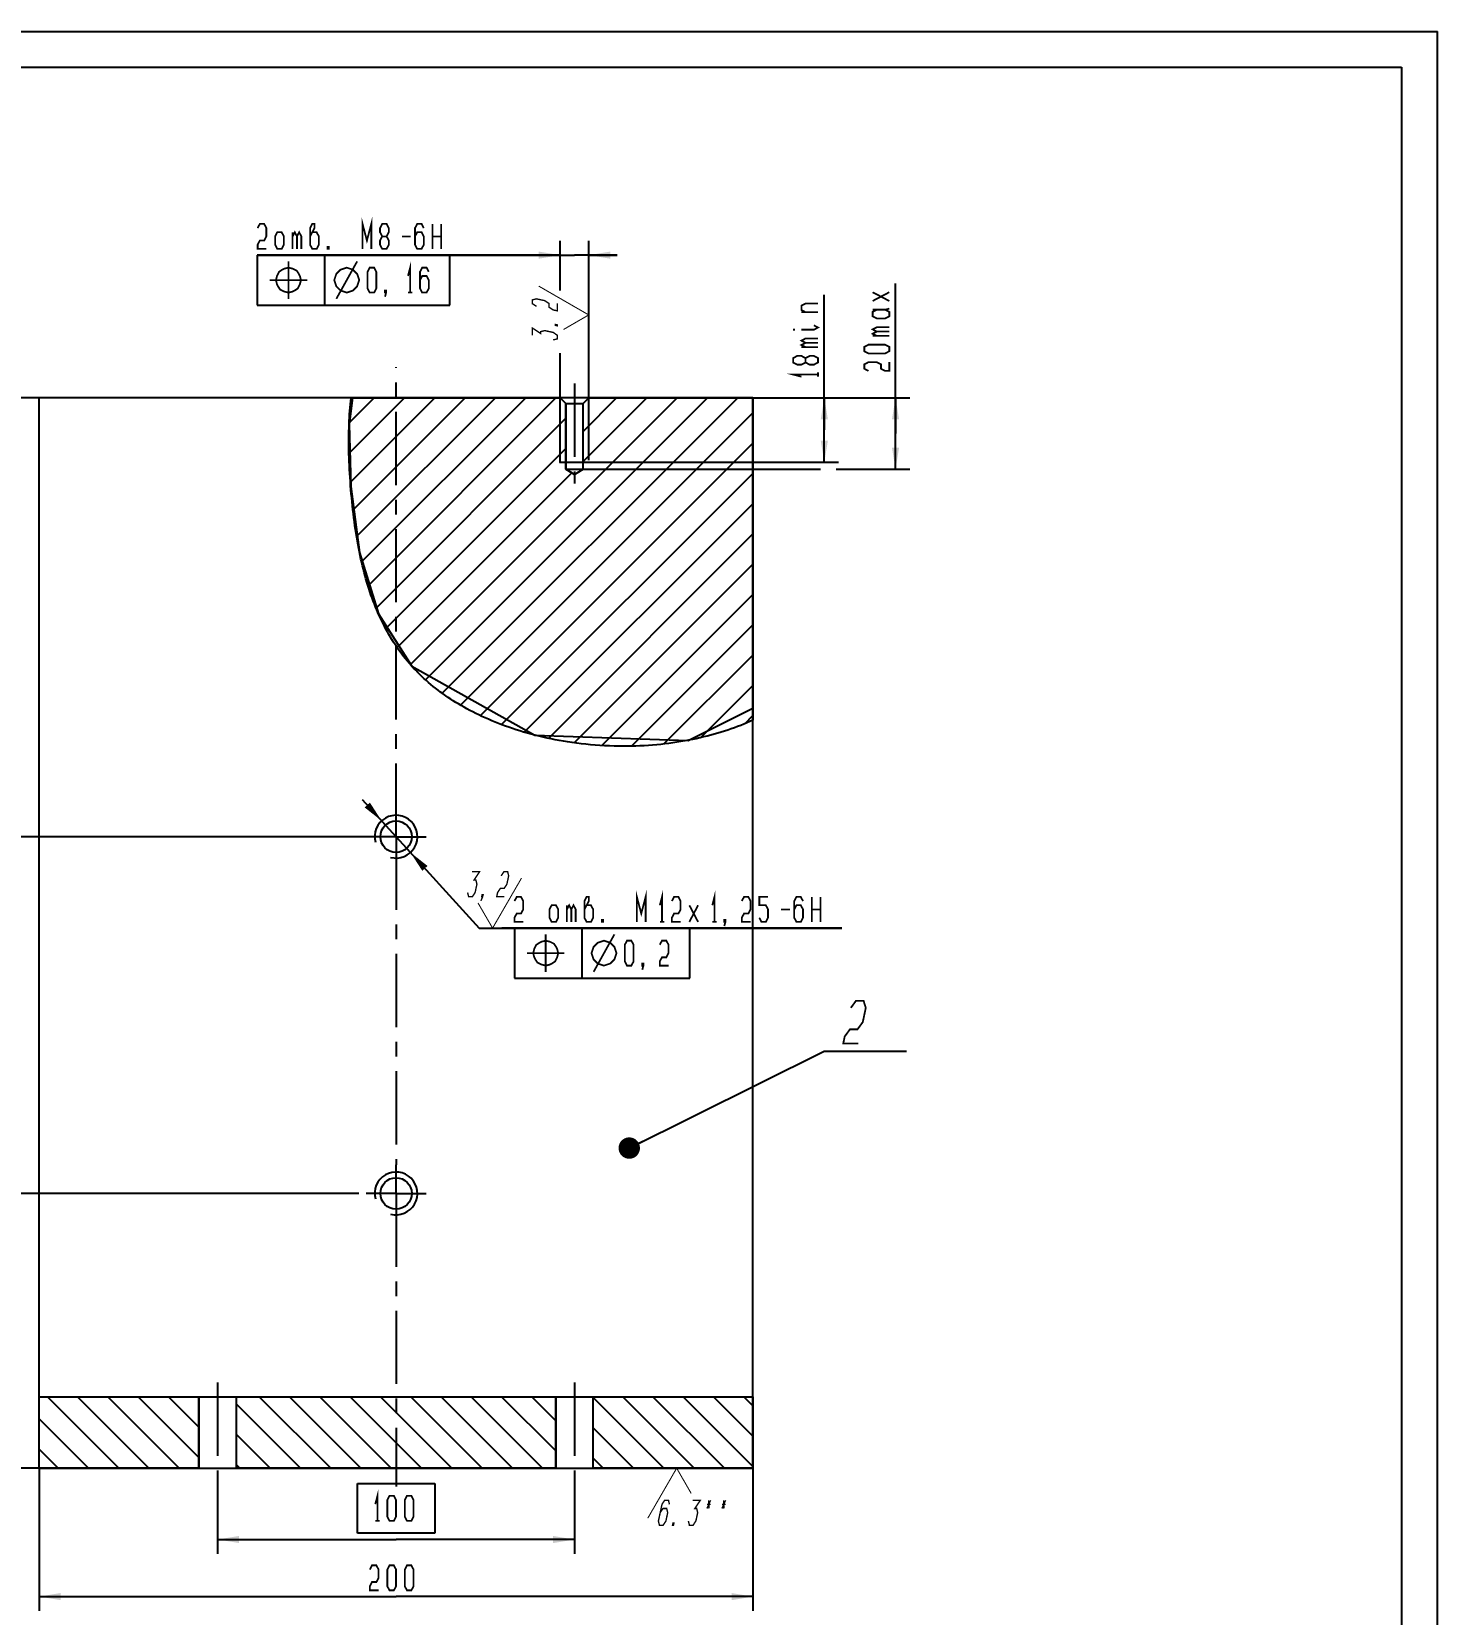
# Model space of a CAD drawing. Header units: millimetres. Extents: x -100 to 297, y -4 to 420.
# Drawn here: x 100.1 to 297, y 198.2 to 420 of the extents above; entities that cross this region are included whole.
import ezdxf

# ---------------------------------------------------------------- set-up
doc = ezdxf.new("R2010")
doc.units = ezdxf.units.MM
doc.header["$LTSCALE"] = 27.377778
doc.linetypes.add('CENTER', pattern=[0.6, 0.375, -0.075, 0.075, -0.075])
doc.layers.get('0').update_dxf_attribs({"linetype": 'CONTINUOUS'})
for name, color, linetype in [('ALL_AXIS', 7, 'CONTINUOUS'), ('ALL_DIMENSIONS', 7, 'CONTINUOUS'), ('ALL_PLANE', 7, 'CONTINUOUS'), ('ALL_SURF_FIN', 7, 'CONTINUOUS')]:
    doc.layers.add(name, color=color, linetype=linetype)
doc.styles.get("Standard").update_dxf_attribs({"font": 'txt', "width": 0.7})
doc.dimstyles.new('DIMSTYLE_1', dxfattribs={"dimtxt": 3.5, "dimasz": 3, "dimexe": 0.18, "dimexo": 0.0625, "dimgap": 0.09, "dimtad": 1, "dimdec": 5, "dimlfac": 2, "dimdsep": 46, "dimtxsty": 'STANDARD', "dimblk": '_FILLED', "dimblk1": '_FILLED', "dimblk2": '_FILLED', "dimcen": 0.09, "dimadec": 0, "dimazin": 0, "dimtp": 0.2, "dimtm": 0.2, "dimtfac": 1, "dimtdec": 5, "dimtofl": 0, "dimtmove": 0, "dimatfit": 3, "dimldrblk": '_FILLED', "dimfxl": 1, "dimtolj": 1, "dimarcsym": 0})
doc.dimstyles.new('DIMSTYLE_2', dxfattribs={"dimtxt": 3.5, "dimasz": 3, "dimexe": 0.18, "dimexo": 0.0625, "dimgap": 0.09, "dimtad": 1, "dimtih": 1, "dimtoh": 1, "dimdec": 5, "dimlfac": 2, "dimdsep": 46, "dimtxsty": 'STANDARD', "dimblk": '_FILLED', "dimblk1": '_FILLED', "dimblk2": '_FILLED', "dimcen": 0.09, "dimadec": 0, "dimazin": 0, "dimtp": 0.2, "dimtm": 0.2, "dimtfac": 1, "dimtdec": 5, "dimtofl": 0, "dimtmove": 0, "dimatfit": 3, "dimldrblk": '_FILLED', "dimfxl": 1, "dimtolj": 1, "dimarcsym": 0})
doc.dimstyles.new('DIMSTYLE_3', dxfattribs={"dimtxt": 3.5, "dimasz": 3, "dimexe": 0.18, "dimexo": 0.0625, "dimgap": 0.09, "dimtad": 1, "dimdec": 5, "dimlfac": 2, "dimdsep": 46, "dimtxsty": 'STANDARD', "dimblk": '_FILLED', "dimblk1": '_FILLED', "dimblk2": '_FILLED', "dimcen": 0.09, "dimadec": 0, "dimazin": 0, "dimtp": 0.3, "dimtm": 0.3, "dimtfac": 1, "dimtdec": 5, "dimtofl": 0, "dimtmove": 0, "dimatfit": 3, "dimldrblk": '_FILLED', "dimfxl": 1, "dimtolj": 1, "dimarcsym": 0})
doc.dimstyles.new('DIMSTYLE_4', dxfattribs={"dimtxt": 3.5, "dimasz": 3, "dimexe": 0.18, "dimexo": 0.0625, "dimgap": 0.09, "dimtad": 1, "dimdec": 5, "dimlfac": 2, "dimdsep": 46, "dimtxsty": 'STANDARD', "dimblk": '_FILLED', "dimblk1": '_FILLED', "dimblk2": '_FILLED', "dimcen": 0.09, "dimadec": 0, "dimazin": 0, "dimtp": 0.5, "dimtm": 0.5, "dimtfac": 1, "dimtdec": 5, "dimtofl": 0, "dimtmove": 0, "dimatfit": 3, "dimldrblk": '_FILLED', "dimfxl": 1, "dimtolj": 1, "dimarcsym": 0})
doc.dimstyles.get("Standard").update_dxf_attribs({"dimtxt": 3.5, "dimasz": 3, "dimexe": 0.18, "dimexo": 0.0625, "dimgap": 0.09, "dimtad": 1, "dimdec": 5, "dimdsep": 46, "dimtxsty": 'STANDARD', "dimblk": '_FILLED', "dimblk1": '_FILLED', "dimblk2": '_FILLED', "dimcen": 0.09, "dimadec": 0, "dimazin": 0, "dimtol": 1, "dimtp": 1e-05, "dimtm": 1e-05, "dimtfac": 1, "dimtdec": 5, "dimtofl": 0, "dimtmove": 0, "dimatfit": 3, "dimldrblk": '_FILLED', "dimfxl": 1, "dimtolj": 1, "dimarcsym": 0})

# ---------------------------------------------------------------- blocks, each defined once
blk = doc.blocks.new('_FILLED')
at = {"color": 0, "linetype": 'BYBLOCK'}
blk.add_solid([(0, 0), (-1, 0.167), (-1, -0.167)], dxfattribs=at)
blk = doc.blocks.new('*D2')
at = {"layer": 'ALL_DIMENSIONS', "color": 2, "linetype": 'CONTINUOUS'}
for p, q in [((147.06, 307.18), (89.11, 307.18)), ((91.11, 307.18), (91.11, 282.18)), ((91.11, 257.18), (91.11, 282.18)), ((95.64, 257.18), (89.11, 257.18))]:
    blk.add_line(p, q, dxfattribs=at)
at = {"layer": 'ALL_DIMENSIONS', "color": 2, "linetype": 'CONTINUOUS', "xscale": 3, "yscale": 3, "zscale": 3}
for p, rotation in [((91.11, 307.18), 90), ((91.11, 257.18), 270)]:
    blk.add_blockref('_FILLED', p, dxfattribs=dict(at, rotation=rotation))
blk = doc.blocks.new('*D3')
at = {"layer": 'ALL_DIMENSIONS', "color": 2, "linetype": 'CONTINUOUS'}
for p, q in [((145.88, 257.18), (89.11, 257.18)), ((91.11, 257.18), (91.11, 237.93)), ((91.11, 218.68), (91.11, 237.93)), ((102.17, 218.68), (89.11, 218.68))]:
    blk.add_line(p, q, dxfattribs=at)
at = {"layer": 'ALL_DIMENSIONS', "color": 2, "linetype": 'CONTINUOUS', "xscale": 3, "yscale": 3, "zscale": 3}
for p, rotation in [((91.11, 257.18), 90), ((91.11, 218.68), 270)]:
    blk.add_blockref('_FILLED', p, dxfattribs=dict(at, rotation=rotation))
blk = doc.blocks.new('*D4')
at = {"layer": 'ALL_DIMENSIONS', "color": 2, "linetype": 'CONTINUOUS'}
for p, q in [((151.11, 307.18), (146.4, 312.36)), ((149.09, 309.4), (151.11, 307.18)), ((153.13, 304.96), (151.11, 307.18)), ((151.11, 307.18), (162.77, 294.36)), ((162.77, 294.36), (213.55, 294.36)), ((213.55, 294.36), (165.95, 294.36))]:
    blk.add_line(p, q, dxfattribs=at)
at = {"layer": 'ALL_DIMENSIONS', "color": 2, "linetype": 'CONTINUOUS', "xscale": 3, "yscale": 3, "zscale": 3}
for p, rotation in [((149.09, 309.4), 312.2901934012), ((153.13, 304.96), 132.2889833727)]:
    blk.add_blockref('_FILLED', p, dxfattribs=dict(at, rotation=rotation))
blk = doc.blocks.new('SF4_BL2', base_point=(164.92, 298.31))
at = {"layer": 'ALL_SURF_FIN', "color": 2, "linetype": 'CONTINUOUS'}
for points, const_width in [([(161.76, 302.27), (162.81, 302.27), (162.04, 301.1), (162.3, 301.1), (162.44, 300.52), (162.19, 299.35), (161.81, 298.77), (161.28, 298.77), (161.14, 299.35)], 0.194), ([(165.84, 301.68), (166.23, 302.27), (166.75, 302.27), (166.89, 301.68), (166.64, 300.52), (166.26, 299.93), (165.73, 299.93), (165.34, 299.35), (165.22, 298.77), (166.27, 298.77)], 0.194), ([(164.64, 294.36), (168.69, 301.37)], 0.146), ([(164.64, 294.36), (162.6, 297.88)], 0.146), ([(163.25, 298.77), (163.12, 298.77), (163.18, 299.06), (163.31, 299.06), (163.25, 298.77), (163, 298.18)], 0.194)]:
    blk.add_lwpolyline(points, dxfattribs=dict(at, const_width=const_width))
blk = doc.blocks.new('*D5')
at = {"layer": 'ALL_DIMENSIONS', "color": 2, "linetype": 'CONTINUOUS'}
for p, q in [((147.06, 307.18), (89.11, 307.18)), ((91.11, 307.18), (91.11, 282.18)), ((91.11, 257.18), (91.11, 282.18)), ((95.64, 257.18), (89.11, 257.18))]:
    blk.add_line(p, q, dxfattribs=at)
at = {"layer": 'ALL_DIMENSIONS', "color": 2, "linetype": 'CONTINUOUS', "xscale": 3, "yscale": 3, "zscale": 3}
for p, rotation in [((91.11, 307.18), 90), ((91.11, 257.18), 270)]:
    blk.add_blockref('_FILLED', p, dxfattribs=dict(at, rotation=rotation))
blk = doc.blocks.new('*D6')
at = {"layer": 'ALL_DIMENSIONS', "color": 2, "linetype": 'CONTINUOUS'}
for p, q in [((221.09, 363.68), (221.09, 384.71)), ((178.11, 368.68), (223.09, 368.68)), ((221.09, 368.68), (221.09, 363.68)), ((221.09, 358.68), (221.09, 363.68)), ((177.31, 358.68), (210.58, 358.68)), ((212.78, 358.68), (223.09, 358.68))]:
    blk.add_line(p, q, dxfattribs=at)
at = {"layer": 'ALL_DIMENSIONS', "color": 2, "linetype": 'CONTINUOUS', "xscale": 3, "yscale": 3, "zscale": 3}
for p, rotation in [((221.09, 368.68), 90), ((221.09, 358.68), 270)]:
    blk.add_blockref('_FILLED', p, dxfattribs=dict(at, rotation=rotation))
blk = doc.blocks.new('*D7')
at = {"layer": 'ALL_DIMENSIONS', "color": 2, "linetype": 'CONTINUOUS'}
for p, q in [((174.11, 383.74), (174.11, 390.68)), ((178.11, 359.94), (178.11, 390.68)), ((174.11, 388.68), (131.71, 388.68)), ((131.71, 388.68), (176.11, 388.68)), ((182.11, 388.68), (176.11, 388.68)), ((178.11, 388.68), (182.11, 388.68)), ((174.11, 359.64), (174.11, 374.93))]:
    blk.add_line(p, q, dxfattribs=at)
at = {"layer": 'ALL_DIMENSIONS', "color": 2, "linetype": 'CONTINUOUS', "xscale": 3, "yscale": 3, "zscale": 3}
blk.add_blockref('_FILLED', (174.11, 388.68), dxfattribs=at)
at = {"layer": 'ALL_DIMENSIONS', "color": 2, "linetype": 'CONTINUOUS', "xscale": 3, "yscale": 3, "zscale": 3, "rotation": 180}
blk.add_blockref('_FILLED', (178.11, 388.68), dxfattribs=at)
blk = doc.blocks.new('SF1_BL3', base_point=(174.16, 380.57))
at = {"layer": 'ALL_SURF_FIN', "color": 2, "linetype": 'CONTINUOUS'}
for points, const_width in [([(178.11, 380.3), (171.1, 384.34)], 0.146), ([(170.79, 381.5), (170.2, 381.88), (170.2, 382.41), (170.79, 382.55), (171.95, 382.3), (172.54, 381.91), (172.54, 381.39), (173.12, 381), (173.7, 380.88), (173.7, 381.93)], 0.194), ([(178.11, 380.3), (174.58, 378.26)], 0.146), ([(170.2, 377.42), (170.2, 378.47), (171.37, 377.7), (171.37, 377.96), (171.95, 378.1), (173.12, 377.85), (173.7, 377.46), (173.7, 376.94), (173.12, 376.8)], 0.194), ([(173.7, 378.91), (173.7, 378.78), (173.41, 378.84), (173.41, 378.97), (173.7, 378.91)], 0.194)]:
    blk.add_lwpolyline(points, dxfattribs=dict(at, const_width=const_width))
blk = doc.blocks.new('*D8')
at = {"layer": 'ALL_DIMENSIONS', "color": 2, "linetype": 'CONTINUOUS'}
for p, q in [((211.11, 364.18), (211.11, 383.13)), ((201.21, 368.68), (213.11, 368.68)), ((211.11, 368.68), (211.11, 364.18)), ((211.11, 359.68), (211.11, 364.18)), ((174.02, 359.68), (213.11, 359.68))]:
    blk.add_line(p, q, dxfattribs=at)
at = {"layer": 'ALL_DIMENSIONS', "color": 2, "linetype": 'CONTINUOUS', "xscale": 3, "yscale": 3, "zscale": 3}
for p, rotation in [((211.11, 368.68), 90), ((211.11, 359.68), 270)]:
    blk.add_blockref('_FILLED', p, dxfattribs=dict(at, rotation=rotation))
blk = doc.blocks.new('*D9')
at = {"layer": 'ALL_DIMENSIONS', "color": 2, "linetype": 'CONTINUOUS'}
for p, q in [((101.11, 218.68), (101.11, 198.68)), ((201.11, 218.68), (201.11, 198.68)), ((101.11, 200.68), (151.11, 200.68)), ((201.11, 200.68), (151.11, 200.68))]:
    blk.add_line(p, q, dxfattribs=at)
at = {"layer": 'ALL_DIMENSIONS', "color": 2, "linetype": 'CONTINUOUS', "xscale": 3, "yscale": 3, "zscale": 3, "rotation": 180}
blk.add_blockref('_FILLED', (101.11, 200.68), dxfattribs=at)
at = {"layer": 'ALL_DIMENSIONS', "color": 2, "linetype": 'CONTINUOUS', "xscale": 3, "yscale": 3, "zscale": 3}
blk.add_blockref('_FILLED', (201.11, 200.68), dxfattribs=at)
blk = doc.blocks.new('*D10')
at = {"layer": 'ALL_DIMENSIONS', "color": 2, "linetype": 'CONTINUOUS'}
for p, q in [((126.11, 216.68), (126.11, 206.68)), ((176.11, 216.68), (176.11, 206.68)), ((126.11, 208.68), (151.11, 208.68)), ((176.11, 208.68), (151.11, 208.68))]:
    blk.add_line(p, q, dxfattribs=at)
at = {"layer": 'ALL_DIMENSIONS', "color": 2, "linetype": 'CONTINUOUS', "xscale": 3, "yscale": 3, "zscale": 3, "rotation": 180}
blk.add_blockref('_FILLED', (126.11, 208.68), dxfattribs=at)
at = {"layer": 'ALL_DIMENSIONS', "color": 2, "linetype": 'CONTINUOUS', "xscale": 3, "yscale": 3, "zscale": 3}
blk.add_blockref('_FILLED', (176.11, 208.68), dxfattribs=at)
blk = doc.blocks.new('*D16')
at = {"layer": 'ALL_DIMENSIONS', "color": 2, "linetype": 'CONTINUOUS'}
for p, q in [((101.11, 368.68), (74.08, 368.68)), ((76.08, 368.68), (76.08, 293.68)), ((76.08, 218.68), (76.08, 293.68)), ((101.11, 218.68), (74.08, 218.68))]:
    blk.add_line(p, q, dxfattribs=at)
at = {"layer": 'ALL_DIMENSIONS', "color": 2, "linetype": 'CONTINUOUS', "xscale": 3, "yscale": 3, "zscale": 3}
for p, rotation in [((76.08, 368.68), 90), ((76.08, 218.68), 270)]:
    blk.add_blockref('_FILLED', p, dxfattribs=dict(at, rotation=rotation))
blk = doc.blocks.new('SF0_BL5', base_point=(191.84, 214.69))
at = {"layer": 'ALL_SURF_FIN', "color": 2, "linetype": 'CONTINUOUS'}
for points, const_width in [([(190.43, 218.68), (186.38, 211.67)], 0.146), ([(190.43, 218.68), (192.46, 215.15)], 0.146), ([(189.42, 213.61), (189.28, 214.19), (188.75, 214.19), (188.37, 213.61), (187.87, 211.28), (188.01, 210.69), (188.53, 210.69), (188.92, 211.28), (189.17, 212.44), (189.03, 213.03), (188.5, 213.03), (188.12, 212.44)], 0.194), ([(192.69, 214.19), (193.74, 214.19), (192.97, 213.03), (193.23, 213.03), (193.37, 212.44), (193.12, 211.28), (192.73, 210.69), (192.21, 210.69), (192.07, 211.28)], 0.194), ([(194.67, 213.61), (195.19, 213.61)], 0.194), ([(195.18, 214.19), (194.67, 213.03)], 0.194), ([(194.92, 214.19), (194.94, 213.03)], 0.194), ([(196.77, 213.61), (197.29, 213.61)], 0.194), ([(197.28, 214.19), (196.77, 213.03)], 0.194), ([(197.02, 214.19), (197.04, 213.03)], 0.194), ([(189.98, 210.69), (189.85, 210.69), (189.91, 210.99), (190.04, 210.99), (189.98, 210.69)], 0.194)]:
    blk.add_lwpolyline(points, dxfattribs=dict(at, const_width=const_width))
blk = doc.blocks.new('BALLOON2001_BL6', base_point=(216.87, 280.65))
at = {"color": 2, "linetype": 'CONTINUOUS'}
blk.add_line((211.11, 277.1), (222.63, 277.1), dxfattribs=at)
at = {"color": 2, "linetype": 'CONTINUOUS', "const_width": 0.25}
blk.add_lwpolyline([(214.82, 283.19), (215.56, 284.19), (216.61, 284.19), (216.92, 283.19), (216.5, 281.19), (215.76, 280.19), (214.71, 280.19), (213.97, 279.19), (213.76, 278.19), (215.86, 278.19)], dxfattribs=at)

msp = doc.modelspace()

# ---------------------------------------------------------------- hatches: boundary and pattern name
at = {"linetype": 'CONTINUOUS'}
h = msp.add_hatch(dxfattribs=at)
h.set_pattern_fill('1', color=2, scale=3, angle=45, style=0, pattern_type=0)
h.set_pattern_definition([(45, (0, 0), (-2.12132, 2.12132), [])])
h.paths.add_polyline_path([(174.1086434, 368.6784761), (174.9086434, 367.8784761), (174.9086434, 367.8784761), (174.9086434, 358.6784761), (174.9086434, 358.6784761), (176.1086434, 357.9574433), (176.1086434, 357.9574433), (177.3086434, 358.6784761), (177.3086434, 358.6784761), (177.3086434, 367.8784761), (177.3086434, 367.8784761), (178.1086434, 368.6784761), (178.1086434, 368.6784761), (201.1086434, 368.6784761), (201.1086434, 368.6784761), (201.1086434, 323.5121714), (201.1086434, 323.5121714), (200.6937795, 323.3220769), (200.272515, 323.136898), (199.8447926, 322.9565741), (199.4105551, 322.7810442), (198.9697453, 322.6102475), (198.522306, 322.4441231), (198.0681798, 322.2826102), (197.6073096, 322.125648), (197.1396382, 321.9731756), (196.6651082, 321.8251322), (196.1836626, 321.6814569), (195.695244, 321.5420889), (195.1998334, 321.4070079), (194.6975643, 321.2763559), (194.1886084, 321.1503153), (193.6731374, 321.0290688), (193.151323, 320.9127989), (192.6233368, 320.8016881), (192.0893507, 320.6959188), (191.5495362, 320.5956738), (191.0040651, 320.5011354), (190.4531091, 320.4124862), (189.8968398, 320.3299087), (189.335429, 320.2535856), (188.7690735, 320.1836791), (188.1980717, 320.1202714), (187.622747, 320.0634244), (187.0434228, 320.0132001), (186.4604227, 319.9696605), (185.87407, 319.9328674), (185.2846883, 319.902883), (184.692601, 319.8797691), (184.0981317, 319.8635878), (183.5016037, 319.8544009), (182.9033405, 319.8522705), (182.3036657, 319.8572584), (181.6482601, 319.8708685), (180.9920695, 319.8929684), (180.3356042, 319.9235024), (179.6793743, 319.9624153), (179.0238899, 320.0096513), (178.3696612, 320.0651551), (177.7171984, 320.1288712), (177.0670116, 320.200744), (176.4196109, 320.280718), (175.7755065, 320.3687378), (175.1352085, 320.4647478), (174.5520282, 320.5597116), (173.9727474, 320.6611971), (173.3976384, 320.7690586), (172.8269735, 320.8831504), (172.2610251, 321.0033267), (171.7000656, 321.129442), (171.1443672, 321.2613504), (170.5942023, 321.3989063), (170.0498432, 321.541964), (169.5115623, 321.6903777), (168.9796319, 321.8440019), (168.4543243, 322.0026907), (167.9358803, 322.1662964), (167.4244144, 322.3346627), (166.9200092, 322.5076315), (166.4227477, 322.6850444), (165.9327126, 322.8667432), (165.4499868, 323.0525695), (164.9746532, 323.242365), (164.5067944, 323.4359715), (164.0464934, 323.6332307), (163.5938329, 323.8339844), (163.1488958, 324.0380741), (162.711765, 324.2453417), (162.2825036, 324.4556343), (161.8610969, 324.6688206), (161.4475103, 324.884775), (161.0417095, 325.1033715), (160.6436602, 325.3244845), (160.2533277, 325.5479882), (159.8706779, 325.7737568), (159.4956762, 326.0016645), (159.1282882, 326.2315856), (158.7684796, 326.4633942), (158.4162158, 326.6969646), (158.0714626, 326.9321711), (157.7038671, 327.1905071), (157.3449659, 327.4506519), (156.9945564, 327.7126169), (156.6524356, 327.9764135), (156.318401, 328.2420532), (155.9922495, 328.5095474), (155.6737786, 328.7789075), (155.3627853, 329.050145), (155.0590669, 329.3232713), (154.7624207, 329.5982979), (154.4726438, 329.8752362), (154.1615556, 330.1821652), (153.8581097, 330.4918884), (153.5618817, 330.8048728), (153.2724475, 331.1215856), (152.9893826, 331.442494), (152.7122629, 331.768065), (152.4406641, 332.0987658), (152.1741618, 332.4350635), (151.9123319, 332.7774252), (151.6547499, 333.1263182), (151.4239623, 333.449539), (151.1963072, 333.778803), (150.9717569, 334.1143696), (150.7502839, 334.4564983), (150.5318605, 334.8054484), (150.3164592, 335.1614795), (150.1040521, 335.524851), (149.8946119, 335.8958223), (149.6881107, 336.2746528), (149.4845211, 336.6616019), (149.2838153, 337.0569292), (149.1023634, 337.4268728), (148.9234018, 337.8041465), (148.7470207, 338.1888223), (148.5733104, 338.5809723), (148.402361, 338.9806686), (148.2342628, 339.3879834), (148.0691061, 339.8029887), (147.906981, 340.2257567), (147.7479778, 340.6563594), (147.5921867, 341.0948689), (147.439698, 341.5413573), (147.2906018, 341.9958968), (147.1560571, 342.4226745), (147.0245109, 342.8563983), (146.895994, 343.2970928), (146.7705373, 343.7447824), (146.6481716, 344.1994917), (146.5289278, 344.6612454), (146.4128368, 345.1300679), (146.2999293, 345.6059839), (146.1902364, 346.0890179), (146.0837888, 346.5791945), (145.9806174, 347.0765383), (145.8807531, 347.5810737), (145.7842267, 348.0928255), (145.691065, 348.6117342), (145.6012789, 349.1374051), (145.5148752, 349.6693594), (145.4318608, 350.2071185), (145.3522423, 350.7502035), (145.2760266, 351.2981358), (145.2032206, 351.8504366), (145.133831, 352.4066273), (145.0678646, 352.9662292), (145.0053283, 353.5287634), (144.9462289, 354.0937514), (144.8905731, 354.6607144), (144.8383678, 355.2291736), (144.7896265, 355.7986148), (144.7443902, 356.3683812), (144.7027063, 356.9377808), (144.6646225, 357.5061211), (144.6301863, 358.0727099), (144.5994454, 358.6368551), (144.5724474, 359.1978642), (144.5492398, 359.7550451), (144.5298702, 360.3077055), (144.5143863, 360.8551532), (144.5028357, 361.3966958), (144.4952658, 361.9316413), (144.4917244, 362.4592971), (144.4922485, 362.9791251), (144.4968327, 363.491202), (144.5054612, 363.9957587), (144.5181181, 364.4930258), (144.5347876, 364.9832342), (144.5554538, 365.4666146), (144.5801009, 365.9433977), (144.6087129, 366.4138143), (144.641274, 366.8780952), (144.6777683, 367.336471), (144.71818, 367.7891726), (144.7624933, 368.2364307), (144.8106921, 368.6784761), (144.8106921, 368.6784761), (174.1086434, 368.6784761)], flags=0)
h = msp.add_hatch(dxfattribs=at)
h.set_pattern_fill('default__1', color=2, scale=3, angle=135, style=0, pattern_type=0)
h.set_pattern_definition([(135, (0, 0), (-2.12132, -2.12132), [])])
h.paths.add_polyline_path([(173.4836434, 228.6784761), (173.4836434, 218.6784761), (128.7336434, 218.6784761), (128.7336434, 228.6784761)])
h.paths.add_polyline_path([(178.7336434, 218.6784761), (178.7336434, 228.6784761), (201.1086434, 228.6784761), (201.1086434, 218.6784761)])
h.paths.add_polyline_path([(123.4836434, 228.6784761), (123.4836434, 218.6784761), (101.1086434, 218.6784761), (101.1086434, 228.6784761)])

# ---------------------------------------------------------------- linework, layer by layer
at = {"color": 7, "linetype": 'CONTINUOUS'}
for p, q in [((0, 420), (297, 420)), ((297, 0), (297, 420)), ((20, 415), (292, 415)), ((292, 415), (292, 5)), ((101.1086434, 218.6784761), (101.1086434, 368.6784761)), ((201.1086434, 368.6784761), (101.1086434, 368.6784761)), ((145.0214896, 368.6784761), (144.5330583, 364.9987786)), ((144.8106921, 368.6784761), (174.1086434, 368.6784761)), ((174.1086434, 368.6784761), (174.9086434, 367.8784761)), ((174.9086434, 367.8784761), (174.1086434, 368.6784761)), ((177.3086434, 367.8784761), (178.1086434, 368.6784761)), ((177.3086434, 367.8784761), (178.1086434, 368.6784761)), ((178.1086434, 368.6784761), (201.1086434, 368.6784761)), ((201.1086434, 368.6784761), (201.1086434, 323.5121714)), ((201.1086434, 218.6784761), (201.1086434, 368.6784761)), ((174.9086434, 367.8784761), (174.9086434, 358.6784761)), ((174.9086434, 358.6784761), (174.9086434, 367.8784761)), ((174.9086434, 367.8784761), (177.3086434, 367.8784761)), ((177.3086434, 358.6784761), (177.3086434, 367.8784761)), ((177.3086434, 358.6784761), (177.3086434, 367.8784761)), ((144.5330583, 364.9987786), (144.7580903, 356.2605369)), ((174.9086434, 358.6784761), (176.1086434, 357.9574433)), ((174.9086434, 358.6784761), (177.3086434, 358.6784761)), ((176.1086434, 357.9574433), (174.9086434, 358.6784761)), ((176.1086434, 357.9574433), (177.3086434, 358.6784761)), ((176.1086434, 357.9574433), (177.3086434, 358.6784761)), ((144.7580903, 356.2605369), (145.9908593, 347.006169)), ((145.9908593, 347.006169), (148.6396554, 338.4211523)), ((148.6396554, 338.4211523), (153.3166748, 331.078548)), ((153.3166748, 331.078548), (170.5638775, 321.4066422)), ((192.0236978, 320.6765409), (201.1086434, 325.2012921)), ((170.5638775, 321.4066422), (192.0236978, 320.6765409)), ((101.1086434, 218.6784761), (101.1086434, 228.6784761)), ((101.1086434, 228.6784761), (123.4836434, 228.6784761)), ((101.1086434, 228.6784761), (201.1086434, 228.6784761)), ((123.4836434, 228.6784761), (123.4836434, 218.6784761)), ((123.4836434, 218.6784761), (123.4836434, 228.6784761)), ((128.7336434, 218.6784761), (128.7336434, 228.6784761)), ((128.7336434, 228.6784761), (173.4836434, 228.6784761)), ((128.7336434, 218.6784761), (128.7336434, 228.6784761)), ((173.4836434, 228.6784761), (173.4836434, 218.6784761)), ((173.4836434, 218.6784761), (173.4836434, 228.6784761)), ((178.7336434, 218.6784761), (178.7336434, 228.6784761)), ((178.7336434, 228.6784761), (201.1086434, 228.6784761)), ((178.7336434, 218.6784761), (178.7336434, 228.6784761)), ((201.1086434, 228.6784761), (201.1086434, 218.6784761)), ((123.4836434, 218.6784761), (101.1086434, 218.6784761)), ((101.1086434, 218.6784761), (201.1086434, 218.6784761)), ((173.4836434, 218.6784761), (128.7336434, 218.6784761)), ((201.1086434, 218.6784761), (178.7336434, 218.6784761))]:
    msp.add_line(p, q, dxfattribs=at)
msp.add_lwpolyline([(201.1086434, 323.5121714), (200.6937795, 323.3220769), (200.272515, 323.136898), (199.8447926, 322.9565741), (199.4105551, 322.7810442), (198.9697453, 322.6102475), (198.522306, 322.4441231), (198.0681798, 322.2826102), (197.6073096, 322.125648), (197.1396382, 321.9731756), (196.6651082, 321.8251322), (196.1836626, 321.6814569), (195.695244, 321.5420889), (195.1998334, 321.4070079), (194.6975643, 321.2763559), (194.1886084, 321.1503153), (193.6731374, 321.0290688), (193.151323, 320.9127989), (192.6233368, 320.8016881), (192.0893507, 320.6959188), (191.5495362, 320.5956738), (191.0040651, 320.5011354), (190.4531091, 320.4124862), (189.8968398, 320.3299087), (189.335429, 320.2535856), (188.7690735, 320.1836791), (188.1980717, 320.1202714), (187.622747, 320.0634244), (187.0434228, 320.0132001), (186.4604227, 319.9696605), (185.87407, 319.9328674), (185.2846883, 319.902883), (184.692601, 319.8797691), (184.0981317, 319.8635878), (183.5016037, 319.8544009), (182.9033405, 319.8522705), (182.3036657, 319.8572584), (181.6482601, 319.8708685), (180.9920695, 319.8929684), (180.3356042, 319.9235024), (179.6793743, 319.9624153), (179.0238899, 320.0096513), (178.3696612, 320.0651551), (177.7171984, 320.1288712), (177.0670116, 320.200744), (176.4196109, 320.280718), (175.7755065, 320.3687378), (175.1352085, 320.4647478), (174.5520282, 320.5597116), (173.9727474, 320.6611971), (173.3976384, 320.7690586), (172.8269735, 320.8831504), (172.2610251, 321.0033267), (171.7000656, 321.129442), (171.1443672, 321.2613504), (170.5942023, 321.3989063), (170.0498432, 321.541964), (169.5115623, 321.6903777), (168.9796319, 321.8440019), (168.4543243, 322.0026907), (167.9358803, 322.1662964), (167.4244144, 322.3346627), (166.9200092, 322.5076315), (166.4227477, 322.6850444), (165.9327126, 322.8667432), (165.4499868, 323.0525695), (164.9746532, 323.242365), (164.5067944, 323.4359715), (164.0464934, 323.6332307), (163.5938329, 323.8339844), (163.1488958, 324.0380741), (162.711765, 324.2453417), (162.2825036, 324.4556343), (161.8610969, 324.6688206), (161.4475103, 324.884775), (161.0417095, 325.1033715), (160.6436602, 325.3244845), (160.2533277, 325.5479882), (159.8706779, 325.7737568), (159.4956762, 326.0016645), (159.1282882, 326.2315856), (158.7684796, 326.4633942), (158.4162158, 326.6969646), (158.0714626, 326.9321711), (157.7038671, 327.1905071), (157.3449659, 327.4506519), (156.9945564, 327.7126169), (156.6524356, 327.9764135), (156.318401, 328.2420532), (155.9922495, 328.5095474), (155.6737786, 328.7789075), (155.3627853, 329.050145), (155.0590669, 329.3232713), (154.7624207, 329.5982979), (154.4726438, 329.8752362), (154.1615556, 330.1821652), (153.8581097, 330.4918884), (153.5618817, 330.8048728), (153.2724475, 331.1215856), (152.9893826, 331.442494), (152.7122629, 331.768065), (152.4406641, 332.0987658), (152.1741618, 332.4350635), (151.9123319, 332.7774252), (151.6547499, 333.1263182), (151.4239623, 333.449539), (151.1963072, 333.778803), (150.9717569, 334.1143696), (150.7502839, 334.4564983), (150.5318605, 334.8054484), (150.3164592, 335.1614795), (150.1040521, 335.524851), (149.8946119, 335.8958223), (149.6881107, 336.2746528), (149.4845211, 336.6616019), (149.2838153, 337.0569292), (149.1023634, 337.4268728), (148.9234018, 337.8041465), (148.7470207, 338.1888223), (148.5733104, 338.5809723), (148.402361, 338.9806686), (148.2342628, 339.3879834), (148.0691061, 339.8029887), (147.906981, 340.2257567), (147.7479778, 340.6563594), (147.5921867, 341.0948689), (147.439698, 341.5413573), (147.2906018, 341.9958968), (147.1560571, 342.4226745), (147.0245109, 342.8563983), (146.895994, 343.2970928), (146.7705373, 343.7447824), (146.6481716, 344.1994917), (146.5289278, 344.6612454), (146.4128368, 345.1300679), (146.2999293, 345.6059839), (146.1902364, 346.0890179), (146.0837888, 346.5791945), (145.9806174, 347.0765383), (145.8807531, 347.5810737), (145.7842267, 348.0928255), (145.691065, 348.6117342), (145.6012789, 349.1374051), (145.5148752, 349.6693594), (145.4318608, 350.2071185), (145.3522423, 350.7502035), (145.2760266, 351.2981358), (145.2032206, 351.8504366), (145.133831, 352.4066273), (145.0678646, 352.9662292), (145.0053283, 353.5287634), (144.9462289, 354.0937514), (144.8905731, 354.6607144), (144.8383678, 355.2291736), (144.7896265, 355.7986148), (144.7443902, 356.3683812), (144.7027063, 356.9377808), (144.6646225, 357.5061211), (144.6301863, 358.0727099), (144.5994454, 358.6368551), (144.5724474, 359.1978642), (144.5492398, 359.7550451), (144.5298702, 360.3077055), (144.5143863, 360.8551532), (144.5028357, 361.3966958), (144.4952658, 361.9316413), (144.4917244, 362.4592971), (144.4922485, 362.9791251), (144.4968327, 363.491202), (144.5054612, 363.9957587), (144.5181181, 364.4930258), (144.5347876, 364.9832342), (144.5554538, 365.4666146), (144.5801009, 365.9433977), (144.6087129, 366.4138143), (144.641274, 366.8780952), (144.6777683, 367.336471), (144.71818, 367.7891726), (144.7624933, 368.2364307), (144.8106921, 368.6784761)], dxfattribs=at)
for centre in [(151.1086434, 307.1784761), (151.1086434, 257.1784761)]:
    msp.add_circle(centre, 2.2, dxfattribs=at)
at = {"color": 2, "linetype": 'CONTINUOUS'}
for centre in [(151.1086434, 307.1784761), (151.1086434, 257.1784761)]:
    msp.add_arc(centre, 3, 255, 195, dxfattribs=at)
at = {"layer": 'ALL_AXIS', "color": 7, "linetype": 'CENTER'}
for p, q in [((151.1086434, 307.1784761), (151.1086434, 372.9617547)), ((176.1086434, 370.6784761), (176.1086434, 356.6784761)), ((151.1086434, 307.1784761), (146.9086434, 307.1784761)), ((151.1086434, 307.1784761), (151.1086434, 261.1803513)), ((151.1086434, 307.1784761), (155.3086434, 307.1784761)), ((151.1086434, 257.1784761), (151.1086434, 261.1803513)), ((151.1086434, 257.1784761), (146.9086434, 257.1784761)), ((151.1086434, 257.1784761), (155.3086434, 257.1784761)), ((151.1086434, 257.1784761), (151.1086434, 216.1316053)), ((126.1086434, 230.6784761), (126.1086434, 216.6784761)), ((176.1086434, 230.6784761), (176.1086434, 216.6784761))]:
    msp.add_line(p, q, dxfattribs=at)
at = {"layer": 'ALL_DIMENSIONS', "color": 2, "linetype": 'CONTINUOUS'}
for p, q in [((131.6558656, 388.6784761), (131.6558656, 381.6784761)), ((158.664199, 388.6784761), (131.6558656, 388.6784761)), ((141.1350323, 381.6784761), (141.1350323, 388.6784761)), ((158.664199, 381.6784761), (158.664199, 388.6784761)), ((131.6558656, 381.6784761), (158.664199, 381.6784761)), ((192.2587457, 294.3592234), (167.7004124, 294.3592234)), ((167.7004124, 294.3592234), (167.7004124, 287.3592234)), ((177.1795791, 287.3592234), (177.1795791, 294.3592234)), ((192.2587457, 287.3592234), (192.2587457, 294.3592234)), ((167.7004124, 287.3592234), (192.2587457, 287.3592234)), ((145.6836434, 216.5534761), (156.5336434, 216.5534761)), ((145.6836434, 209.5534761), (145.6836434, 216.5534761)), ((156.5336434, 216.5534761), (156.5336434, 209.5534761)), ((156.5336434, 209.5534761), (145.6836434, 209.5534761))]:
    msp.add_line(p, q, dxfattribs=at)
at = {"layer": 'ALL_DIMENSIONS', "color": 2, "linetype": 'CONTINUOUS', "const_width": 0.25}
for points in [[(131.7142036, 392.4701302), (132.0204536, 393.0534635), (132.6329536, 393.0534635), (132.9392036, 392.4701302), (132.9392036, 391.3034635), (132.6329536, 390.7201302), (132.0204536, 390.7201302), (131.7142036, 390.1367969), (131.7142036, 389.5534635), (132.9392036, 389.5534635)], [(139.0642036, 391.3034635), (139.6767036, 392.4701302), (139.6767036, 393.0534635), (139.3704536, 393.0534635), (139.0642036, 392.4701302), (139.0642036, 390.1367969), (139.3704536, 389.5534635), (139.9829536, 389.5534635), (140.2892036, 390.1367969), (140.2892036, 391.3034635), (139.9829536, 391.8867969), (139.3704536, 391.8867969)], [(146.4142036, 389.5534635), (146.4142036, 393.0534635), (147.0267036, 390.7201302), (147.6392036, 393.0534635), (147.6392036, 389.5534635)], [(149.7829536, 391.3034635), (150.0892036, 391.8867969), (150.0892036, 392.4701302), (149.7829536, 393.0534635), (149.1704536, 393.0534635), (148.8642036, 392.4701302), (148.8642036, 391.8867969), (149.1704536, 391.3034635)], [(154.9891884, 392.4701302), (154.6829384, 393.0534635), (154.0704536, 393.0534635), (153.7642036, 392.4701302), (153.7642036, 390.1367969), (154.0704536, 389.5534635), (154.6829384, 389.5534635), (154.9891884, 390.1367969), (154.9891884, 391.3034635), (154.6829384, 391.8867969), (154.0704536, 391.8867969), (153.7642036, 391.3034635)], [(156.2141884, 389.5534635), (156.2141884, 393.0534635)], [(157.4391884, 393.0534635), (157.4391884, 389.5534635)], [(134.1642036, 390.1367969), (134.4704536, 389.5534635), (135.0829536, 389.5534635), (135.3892036, 390.1367969), (135.3892036, 391.3034635), (135.0829536, 391.8867969), (134.4704536, 391.8867969), (134.1642036, 391.3034635), (134.1642036, 390.1367969)], [(136.6142036, 391.3034635), (136.9204536, 391.8867969), (137.2267036, 391.3034635), (137.2267036, 389.5534635)], [(136.6142036, 389.5534635), (136.6142036, 391.8867969)], [(137.2267036, 391.3034635), (137.5329536, 391.8867969), (137.8392036, 391.3034635), (137.8392036, 389.5534635)], [(149.1704536, 389.5534635), (149.7829536, 389.5534635), (150.0892036, 390.1367969), (150.0892036, 390.7201302), (149.7829536, 391.3034635), (149.1704536, 391.3034635), (148.8642036, 390.7201302), (148.8642036, 390.1367969), (149.1704536, 389.5534635)], [(151.9267036, 391.3034635), (153.1517036, 391.3034635)], [(156.2141884, 391.3034635), (157.4391884, 391.3034635)], [(141.6673286, 389.5534635), (141.5142036, 389.5534635), (141.5142036, 389.8451302), (141.6673286, 389.8451302), (141.6673286, 389.5534635)], [(134.2808702, 385.1784635), (134.4267036, 384.5951302), (134.5725369, 384.3034635), (134.8642036, 383.8659635), (135.4475369, 383.5742969), (136.0308702, 383.4284635), (136.6142036, 383.5742969), (136.9058702, 383.7201302), (137.3433702, 384.0117969), (137.6350369, 384.5951302), (137.7808702, 385.1784635), (137.6350369, 385.7617969), (137.4892036, 386.0534635), (137.1975369, 386.4909635), (136.6142036, 386.7826302), (136.0308702, 386.9284635), (135.4475369, 386.7826302), (135.1558702, 386.6367969), (134.7183702, 386.3451302), (134.4267036, 385.7617969), (134.2808702, 385.1784635)], [(136.0308702, 382.5534635), (136.0308702, 387.8034635)], [(142.4475369, 385.1784635), (142.7392036, 386.0534635), (143.3225369, 386.6367969), (144.1975369, 386.9284635), (145.0725369, 386.6367969), (145.6558702, 386.0534635), (145.9475369, 385.1784635), (145.6558702, 384.3034635), (145.0725369, 383.7201302), (144.1975369, 383.4284635), (143.3225369, 383.7201302), (142.7392036, 384.3034635), (142.4475369, 385.1784635)], [(142.7392036, 382.5534635), (145.6558702, 387.8034635)], [(147.4204536, 383.4284635), (147.1142036, 384.0117969), (147.1142036, 386.3451302), (147.4204536, 386.9284635), (148.0329536, 386.9284635), (148.3392036, 386.3451302), (148.3392036, 384.0117969), (148.0329536, 383.4284635), (147.4204536, 383.4284635)], [(152.7798286, 385.7617969), (153.0860786, 386.9284635), (153.0860786, 383.4284635)], [(155.6891884, 386.3451302), (155.3829384, 386.9284635), (154.7704384, 386.9284635), (154.4642036, 386.3451302), (154.4642036, 384.0117969), (154.7704384, 383.4284635), (155.3829384, 383.4284635), (155.6891884, 384.0117969), (155.6891884, 385.1784635), (155.3829384, 385.7617969), (154.7704384, 385.7617969), (154.4642036, 385.1784635)], [(133.4058702, 385.1784635), (138.6558702, 385.1784635)], [(149.7173286, 383.4284635), (149.5642036, 383.4284635), (149.5642036, 383.7201302), (149.7173286, 383.7201302), (149.7173286, 383.4284635), (149.5642036, 382.8451302)], [(152.7798286, 383.4284635), (153.3923286, 383.4284635)], [(208.4836502, 380.6797786), (207.9003168, 380.9860286), (207.9003168, 381.5985286), (208.4836502, 381.9047786), (210.2336502, 381.9047786)], [(217.8807856, 382.2556597), (220.2141189, 383.4806597)], [(220.2141189, 382.2556597), (217.8807856, 383.4806597)], [(210.2336502, 380.6797786), (207.9003168, 380.6797786)], [(217.8807856, 381.0306597), (219.6307856, 381.0306597), (220.2141189, 381.1837847)], [(218.4641189, 381.0306597), (217.8807856, 380.7244097), (217.8807856, 380.1119097), (218.4641189, 379.8056597), (219.6307856, 379.8056597), (220.2141189, 380.1119097), (220.2141189, 380.7244097), (219.6307856, 381.0306597)], [(206.7336502, 378.2297786), (207.0253168, 378.2297786)], [(208.4836502, 376.3922786), (207.9003168, 376.6985286), (208.4836502, 377.0047786), (210.2336502, 377.0047786)], [(207.9003168, 378.2297786), (209.6503168, 378.2297786), (210.2336502, 378.5360286), (209.6503168, 378.8422786)], [(218.4641189, 377.9681597), (217.8807856, 378.2744097), (218.4641189, 378.5806597), (220.2141189, 378.5806597)], [(218.4641189, 377.3556597), (217.8807856, 377.6619097), (218.4641189, 377.9681597), (220.2141189, 377.9681597)], [(220.2141189, 377.3556597), (217.8807856, 377.3556597)], [(208.4836502, 375.7797786), (207.9003168, 376.0860286), (208.4836502, 376.3922786), (210.2336502, 376.3922786)], [(210.2336502, 375.7797786), (207.9003168, 375.7797786)], [(220.2141189, 375.2119097), (219.6307856, 374.9056597), (217.2974523, 374.9056597), (216.7141189, 375.2119097), (216.7141189, 375.8244097), (217.2974523, 376.1306597), (219.6307856, 376.1306597), (220.2141189, 375.8244097), (220.2141189, 375.2119097)], [(208.4836502, 374.2485286), (207.9003168, 374.5547786), (207.3169835, 374.5547786), (206.7336502, 374.2485286), (206.7336502, 373.6360286), (207.3169835, 373.3297786), (207.9003168, 373.3297786), (208.4836502, 373.6360286)], [(210.2336502, 373.6360286), (210.2336502, 374.2485286), (209.6503168, 374.5547786), (209.0669835, 374.5547786), (208.4836502, 374.2485286), (208.4836502, 373.6360286), (209.0669835, 373.3297786), (209.6503168, 373.3297786), (210.2336502, 373.6360286)], [(217.2974523, 372.4556597), (216.7141189, 372.7619097), (216.7141189, 373.3744097), (217.2974523, 373.6806597), (218.4641189, 373.6806597), (219.0474523, 373.3744097), (219.0474523, 372.7619097), (219.6307856, 372.4556597), (220.2141189, 372.4556597), (220.2141189, 373.6806597)], [(207.9003168, 371.6454036), (206.7336502, 371.9516536), (210.2336502, 371.9516536)], [(210.2336502, 371.6454036), (210.2336502, 372.2579036)], [(184.8504167, 295.2342361), (184.8504167, 298.7342361), (185.4629167, 296.4009028), (186.0754167, 298.7342361), (186.0754167, 295.2342361)], [(188.0660417, 297.5675694), (188.3722917, 298.7342361), (188.3722917, 295.2342361)], [(195.4160417, 297.5675694), (195.7222917, 298.7342361), (195.7222917, 295.2342361)], [(167.7004167, 298.1509028), (168.0066667, 298.7342361), (168.6191667, 298.7342361), (168.9254167, 298.1509028), (168.9254167, 296.9842361), (168.6191667, 296.4009028), (168.0066667, 296.4009028), (167.7004167, 295.8175694), (167.7004167, 295.2342361), (168.9254167, 295.2342361)], [(172.6004167, 295.8175694), (172.9066667, 295.2342361), (173.5191667, 295.2342361), (173.8254167, 295.8175694), (173.8254167, 296.9842361), (173.5191667, 297.5675694), (172.9066667, 297.5675694), (172.6004167, 296.9842361), (172.6004167, 295.8175694)], [(175.0504167, 296.9842361), (175.3566667, 297.5675694), (175.6629167, 296.9842361), (175.6629167, 295.2342361)], [(175.0504167, 295.2342361), (175.0504167, 297.5675694)], [(175.6629167, 296.9842361), (175.9691667, 297.5675694), (176.2754167, 296.9842361), (176.2754167, 295.2342361)], [(177.5004167, 296.9842361), (178.1129167, 298.1509028), (178.1129167, 298.7342361), (177.8066667, 298.7342361), (177.5004167, 298.1509028), (177.5004167, 295.8175694), (177.8066667, 295.2342361), (178.4191667, 295.2342361), (178.7254167, 295.8175694), (178.7254167, 296.9842361), (178.4191667, 297.5675694), (177.8066667, 297.5675694)], [(189.7504167, 298.1509028), (190.0566667, 298.7342361), (190.6691667, 298.7342361), (190.9754167, 298.1509028), (190.9754167, 296.9842361), (190.6691667, 296.4009028), (190.0566667, 296.4009028), (189.7504167, 295.8175694), (189.7504167, 295.2342361), (190.9754167, 295.2342361)], [(192.2004167, 295.2342361), (193.4254167, 297.5675694)], [(192.2004167, 297.5675694), (193.4254167, 295.2342361)], [(199.5504167, 298.1509028), (199.8566667, 298.7342361), (200.4691667, 298.7342361), (200.7754167, 298.1509028), (200.7754167, 296.9842361), (200.4691667, 296.4009028), (199.8566667, 296.4009028), (199.5504167, 295.8175694), (199.5504167, 295.2342361), (200.7754167, 295.2342361)], [(202.0004167, 295.8175694), (202.3066667, 295.2342361), (202.9191667, 295.2342361), (203.2254167, 295.8175694), (203.2254167, 296.9842361), (202.9191667, 297.5675694), (202.0004167, 297.5675694), (202.0004167, 298.7342361), (203.2254167, 298.7342361)], [(208.1254167, 298.1509028), (207.8191667, 298.7342361), (207.2066667, 298.7342361), (206.9004167, 298.1509028), (206.9004167, 295.8175694), (207.2066667, 295.2342361), (207.8191667, 295.2342361), (208.1254167, 295.8175694), (208.1254167, 296.9842361), (207.8191667, 297.5675694), (207.2066667, 297.5675694), (206.9004167, 296.9842361)], [(209.3504167, 295.2342361), (209.3504167, 298.7342361)], [(210.5754167, 298.7342361), (210.5754167, 295.2342361)], [(180.1035417, 295.2342361), (179.9504167, 295.2342361), (179.9504167, 295.5259028), (180.1035417, 295.5259028), (180.1035417, 295.2342361)], [(188.0660417, 295.2342361), (188.6785417, 295.2342361)], [(195.4160417, 295.2342361), (196.0285417, 295.2342361)], [(197.2535417, 295.2342361), (197.1004167, 295.2342361), (197.1004167, 295.5259028), (197.2535417, 295.5259028), (197.2535417, 295.2342361), (197.1004167, 294.6509028)], [(205.0629167, 296.9842361), (206.2879167, 296.9842361)], [(209.3504167, 296.9842361), (210.5754167, 296.9842361)], [(172.0754167, 288.2342361), (172.0754167, 293.4842361)], [(178.78375, 288.2342361), (181.7004167, 293.4842361)], [(169.4504167, 290.8592361), (174.7004167, 290.8592361)], [(170.3254167, 290.8592361), (170.47125, 290.2759028), (170.6170833, 289.9842361), (170.90875, 289.5467361), (171.4920833, 289.2550694), (172.0754167, 289.1092361), (172.65875, 289.2550694), (172.9504167, 289.4009028), (173.3879167, 289.6925694), (173.6795833, 290.2759028), (173.8254167, 290.8592361), (173.6795833, 291.4425694), (173.53375, 291.7342361), (173.2420833, 292.1717361), (172.65875, 292.4634028), (172.0754167, 292.6092361), (171.4920833, 292.4634028), (171.2004167, 292.3175694), (170.7629167, 292.0259028), (170.47125, 291.4425694), (170.3254167, 290.8592361)], [(178.4920833, 290.8592361), (178.78375, 291.7342361), (179.3670833, 292.3175694), (180.2420833, 292.6092361), (181.1170833, 292.3175694), (181.7004167, 291.7342361), (181.9920833, 290.8592361), (181.7004167, 289.9842361), (181.1170833, 289.4009028), (180.2420833, 289.1092361), (179.3670833, 289.4009028), (178.78375, 289.9842361), (178.4920833, 290.8592361)], [(183.465, 289.1092361), (183.15875, 289.6925694), (183.15875, 292.0259028), (183.465, 292.6092361), (184.0775, 292.6092361), (184.38375, 292.0259028), (184.38375, 289.6925694), (184.0775, 289.1092361), (183.465, 289.1092361)], [(188.05875, 292.0259028), (188.365, 292.6092361), (188.9775, 292.6092361), (189.28375, 292.0259028), (189.28375, 290.8592361), (188.9775, 290.2759028), (188.365, 290.2759028), (188.05875, 289.6925694), (188.05875, 289.1092361), (189.28375, 289.1092361)], [(185.761875, 289.1092361), (185.60875, 289.1092361), (185.60875, 289.4009028), (185.761875, 289.4009028), (185.761875, 289.1092361), (185.60875, 288.5259028)], [(148.1992643, 213.6368099), (148.5055143, 214.8034766), (148.5055143, 211.3034766)], [(150.1898893, 211.3034766), (149.8836393, 211.8868099), (149.8836393, 214.2201432), (150.1898893, 214.8034766), (150.8023893, 214.8034766), (151.1086393, 214.2201432), (151.1086393, 211.8868099), (150.8023893, 211.3034766), (150.1898893, 211.3034766)], [(152.6398893, 211.3034766), (152.3336393, 211.8868099), (152.3336393, 214.2201432), (152.6398893, 214.8034766), (153.2523893, 214.8034766), (153.5586393, 214.2201432), (153.5586393, 211.8868099), (153.2523893, 211.3034766), (152.6398893, 211.3034766)], [(148.1992643, 211.3034766), (148.8117643, 211.3034766)], [(147.4336393, 204.4701367), (147.7398893, 205.0534701), (148.3523893, 205.0534701), (148.6586393, 204.4701367), (148.6586393, 203.3034701), (148.3523893, 202.7201367), (147.7398893, 202.7201367), (147.4336393, 202.1368034), (147.4336393, 201.5534701), (148.6586393, 201.5534701)], [(150.1898893, 201.5534701), (149.8836393, 202.1368034), (149.8836393, 204.4701367), (150.1898893, 205.0534701), (150.8023893, 205.0534701), (151.1086393, 204.4701367), (151.1086393, 202.1368034), (150.8023893, 201.5534701), (150.1898893, 201.5534701)], [(152.6398893, 201.5534701), (152.3336393, 202.1368034), (152.3336393, 204.4701367), (152.6398893, 205.0534701), (153.2523893, 205.0534701), (153.5586393, 204.4701367), (153.5586393, 202.1368034), (153.2523893, 201.5534701), (152.6398893, 201.5534701)]]:
    msp.add_lwpolyline(points, dxfattribs=at)
at = {"layer": 'ALL_PLANE', "color": 2, "linetype": 'CONTINUOUS'}
msp.add_line((113.1384882, 218.6784761), (81.00347, 218.6784761), dxfattribs=at)

# ---------------------------------------------------------------- block references
at = {"color": 2, "linetype": 'CONTINUOUS'}
msp.add_blockref('BALLOON2001_BL6', (216.8706631, 280.6466945), dxfattribs=at)
at = {"layer": 'ALL_SURF_FIN', "color": 2, "linetype": 'CONTINUOUS'}
for name, p in [('SF1_BL3', (174.1553243, 380.5708983)), ('SF4_BL2', (164.9151287, 298.3125436)), ('SF0_BL5', (191.8363406, 214.6860631))]:
    msp.add_blockref(name, p, dxfattribs=at)

# ---------------------------------------------------------------- dimensions: what is measured, and where the dimension line sits
at = {"layer": 'ALL_DIMENSIONS', "color": 2, "linetype": 'CONTINUOUS'}
dim = msp.add_linear_dim(base=(178.1086434, 388.6784761), p1=(174.1086434, 359.6351066), p2=(178.1086434, 359.9411691), text='2отв. М<>-6Н', dimstyle='DIMSTYLE_1', dxfattribs=at)
dim.commit()
dim.dimension.update_dxf_attribs({"geometry": '*D7', "text_midpoint": (131.714199, 389.5534761), "dimtype": 160})
for base, p1, p2, text, picture, middle in [((221.0891258, 358.6784761), (178.1086434, 368.6784761), (177.3086434, 358.6784761), '<>max', '*D6', (220.2141258, 372.4556594)), ((211.1086434, 359.6784761), (201.2148619, 368.6784761), (174.0188667, 359.6784761), '<>min', '*D8', (210.2336434, 370.8797938))]:
    dim = msp.add_linear_dim(base=base, p1=p1, p2=p2, angle=270, text=text, dimstyle='DIMSTYLE_1', dxfattribs=at)
    dim.commit()
    dim.dimension.update_dxf_attribs({"geometry": picture, "text_midpoint": middle, "dimtype": 160})
for base, p1, p2, dimstyle, picture, middle in [((76.0835077, 368.6784761), (101.1086434, 218.6784761), (101.1086434, 368.6784761), 'DIMSTYLE_4', '*D16', (75.2085077, 290.0034761)), ((91.1086434, 307.1784761), (95.641575, 257.1784761), (147.0553662, 307.1784761), 'DIMSTYLE_3', '*D2', (88.4836434, 278.5034761)), ((91.1086434, 307.1784761), (95.641575, 257.1784761), (147.0553662, 307.1784761), 'DIMSTYLE_3', '*D5', (88.4836434, 278.5034761)), ((91.1086434, 257.1784761), (102.1703992, 218.6784761), (145.8777163, 257.1784761), 'DIMSTYLE_3', '*D3', (90.2336434, 235.4784761))]:
    dim = msp.add_linear_dim(base=base, p1=p1, p2=p2, angle=90, dimstyle=dimstyle, dxfattribs=at)
    dim.commit()
    dim.dimension.update_dxf_attribs({"geometry": picture, "text_midpoint": middle, "dimtype": 160})
dim = msp.add_diameter_dim_2p(p1=(153.1273103, 304.9592455), p2=(149.0899765, 309.3977066), text='2 отв. М<>х1,25-6Н', dimstyle='DIMSTYLE_2', dxfattribs=at)
dim.commit()
dim.dimension.update_dxf_attribs({"geometry": '*D4', "text_midpoint": (167.7004124, 295.2342234), "dimtype": 163})
for base, p1, p2, dimstyle, picture, middle in [((201.1086434, 200.6784761), (101.1086434, 218.6784761), (201.1086434, 218.6784761), 'DIMSTYLE_4', '*D9', (147.4336434, 201.5534761)), ((176.1086434, 208.6784761), (126.1086434, 216.6784761), (176.1086434, 216.6784761), 'DIMSTYLE_3', '*D10', (147.4336434, 211.3034761))]:
    dim = msp.add_linear_dim(base=base, p1=p1, p2=p2, dimstyle=dimstyle, dxfattribs=at)
    dim.commit()
    dim.dimension.update_dxf_attribs({"geometry": picture, "text_midpoint": middle, "dimtype": 160})

# ---------------------------------------------------------------- leaders
at = {"color": 2, "linetype": 'CONTINUOUS'}
msp.add_leader([(183.7809387, 263.5383242), (211.1086434, 277.1018655)], dimstyle='STANDARD', override={"dimtad": 0, "dimldrblk": 'DOT'}, dxfattribs=at)

doc.saveas('drawing.dxf')
